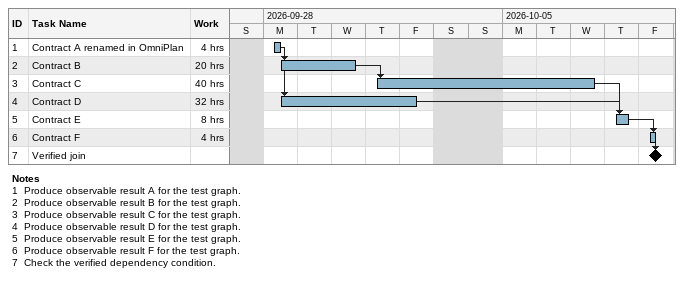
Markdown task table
| ID | Task | Start | Finish | Predecessors | Work (h) |
|---|---|---|---|---|---|
| 1 | Contract A renamed in OmniPlan | 2026-09-28 | 2026-09-28 |  | 4 |
| 2 | Contract B | 2026-09-28 | 2026-09-30 | 1 | 20 |
| 3 | Contract C | 2026-10-01 | 2026-10-07 | 2 | 40 |
| 4 | Contract D | 2026-09-28 | 2026-10-02 | 1 | 32 |
| 5 | Contract E | 2026-10-08 | 2026-10-08 | 3, 4 | 8 |
| 6 | Contract F | 2026-10-09 | 2026-10-09 | 5 | 4 |
| 7 | Verified join (milestone) | 2026-10-09 | 2026-10-09 | 6 |  |

Notes
- 1: Produce observable result A for the test graph.
- 2: Produce observable result B for the test graph.
- 3: Produce observable result C for the test graph.
- 4: Produce observable result D for the test graph.
- 5: Produce observable result E for the test graph.
- 6: Produce observable result F for the test graph.
- 7: Check the verified dependency condition.
